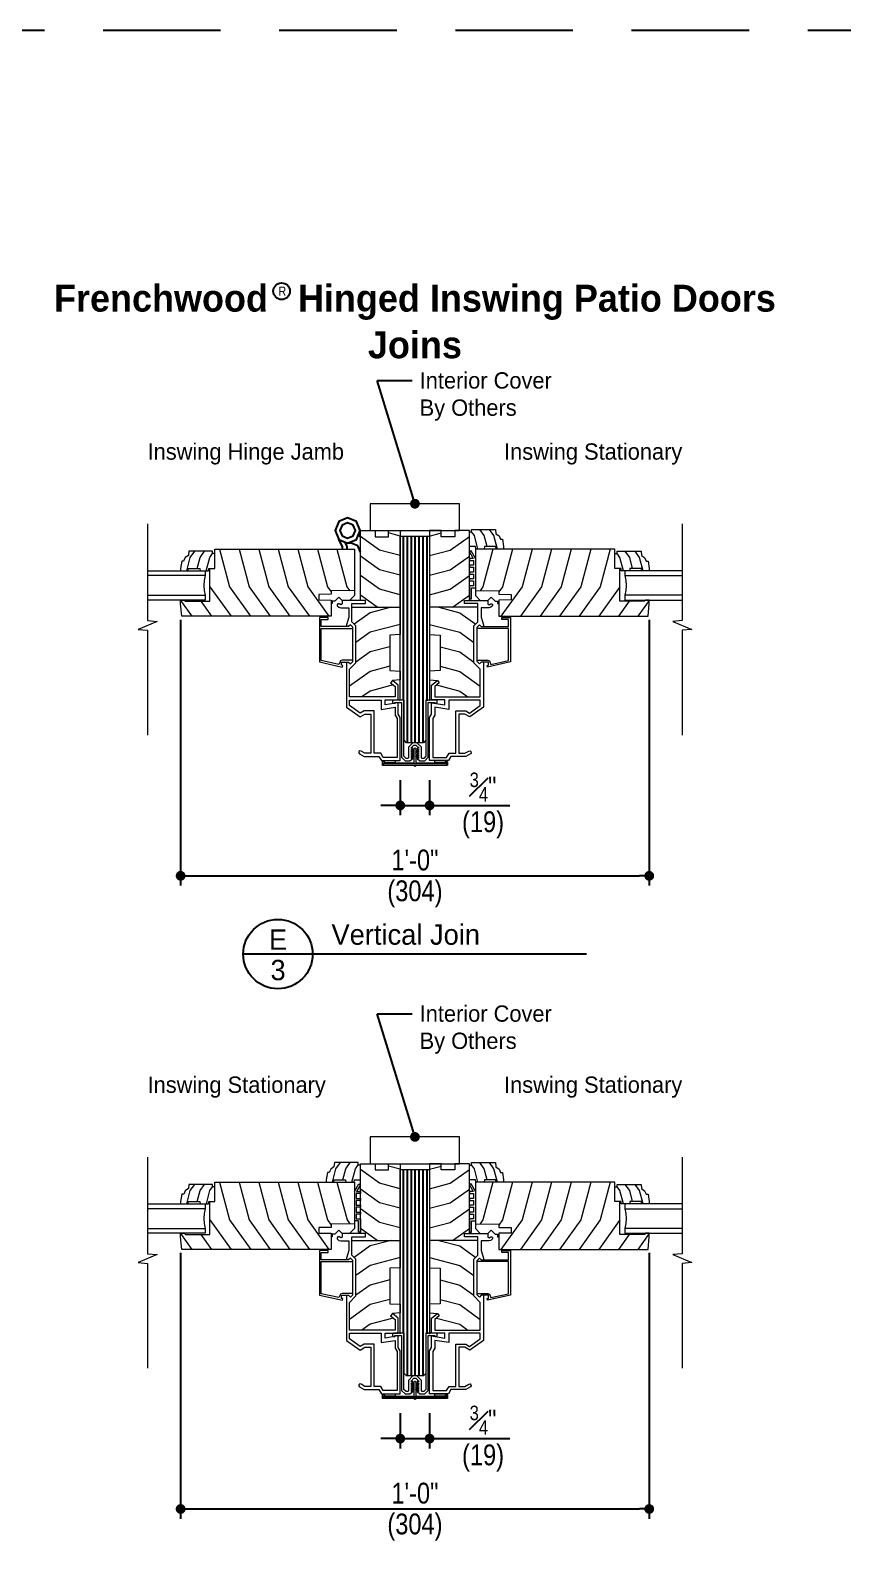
# Model space of a CAD drawing. Extents: x 0 to 204, y 0 to 88.
# Drawn here: x 93.14 to 113.89, y 49.26 to 88 of the extents above; entities that cross this region are included whole.
import ezdxf
from ezdxf.enums import TextEntityAlignment as Align

# ---------------------------------------------------------------- set-up
doc = ezdxf.new("R2010")
doc.units = 0
doc.header["$LTSCALE"] = 6
doc.header["$MEASUREMENT"] = 0
doc.linetypes.add('DASHED', pattern=[0.75, 0.5, -0.25])
doc.layers.get('0').update_dxf_attribs({"linetype": 'CONTINUOUS'})
doc.layers.get('Defpoints').update_dxf_attribs({"linetype": 'CONTINUOUS'})
for name, color, linetype in [('A-ANNO-DIMS', 3, 'CONTINUOUS'), ('A-ANNO-TEXT', 4, 'CONTINUOUS'), ('A-DETL-MBND', 8, 'CONTINUOUS')]:
    doc.layers.add(name, color=color, linetype=linetype)
doc.layers.add('A-DETL-MCUT', color=6, linetype='CONTINUOUS', lineweight=20)
doc.layers.add('A-DETL-PATT', color=8, linetype='CONTINUOUS', lineweight=5)
doc.layers.add('PLOT VIEW', color=1, linetype='DASHED', plot=False)
doc.styles.add('ADF Text', font='FRABK.TTF', dxfattribs={"width": 0.85})
doc.dimstyles.new('1 1_2 inches equals 1 foot', dxfattribs={"dimtxt": 0.53125, "dimasz": 0.25, "dimexe": 0.25, "dimexo": 0.5, "dimgap": 0.125, "dimtad": 1, "dimdec": 6, "dimzin": 3, "dimdsep": 46, "dimlunit": 4, "dimtxsty": 'ADF Text', "dimblk": 'DOT', "dimcen": 0, "dimclrd": 256, "dimclre": 256, "dimclrt": 256, "dimadec": 0, "dimazin": 0, "dimtfac": 0.7, "dimtdec": 6, "dimtix": 1, "dimtmove": 0, "dimatfit": 0, "dimldrblk": 'DOT', "dimfxl": 0, "dimfrac": 1, "dimtolj": 1, "dimtzin": 4, "dimlwd": -1, "dimlwe": -1, "dimarcsym": 0})

# ---------------------------------------------------------------- blocks, each defined once
blk = doc.blocks.new('400 Series Doors 4.5625 LVL')
at = {"layer": 'A-DETL-MBND'}
for p, q in [((0, 0.2), (-5.275, 0.2)), ((0, 0.1), (-5.275, 0.1)), ((0, 0), (-5.275, 0)), ((0, 0.3), (-4.187, 0.3)), ((0, -0.1), (-5.275, -0.1)), ((0, -0.2), (-5.275, -0.2)), ((0, -0.3), (-4.187, -0.3))]:
    blk.add_line(p, q, dxfattribs=at)
at = {"layer": 'A-DETL-MCUT'}
blk.add_line((-5.814, -0.796), (-5.814, -0.811), dxfattribs=at)
for points in [[(-5.766, -0.781, -1), (-5.766, -0.828), (-5.849, -0.828, -0.414214), (-5.856, -0.821), (-5.856, -0.029, 0.346802), (-5.862, -0.022, -0.78843), (-5.862, 0.022, 0.346802), (-5.856, 0.029), (-5.856, 0.821, -0.414214), (-5.849, 0.828), (-5.766, 0.828, -1), (-5.766, 0.781)], [(-5.623, 0.02, 0.667674), (-5.62, 0.033), (-5.637, 0.045, -1), (-5.62, 0.069), (-5.551, 0.02)], [(-5.514, 0.02, 0.667674), (-5.511, 0.033), (-5.528, 0.045, -1), (-5.511, 0.069), (-5.442, 0.02)], [(-5.623, -0.02, -0.667674), (-5.62, -0.033), (-5.637, -0.045, 1), (-5.62, -0.069), (-5.551, -0.02)], [(-5.514, -0.02, -0.667674), (-5.511, -0.033), (-5.528, -0.045, 1), (-5.511, -0.069), (-5.442, -0.02)]]:
    blk.add_lwpolyline(points, format="xyb", dxfattribs=at)
for points in [[(-5.815, -0.796), (-5.815, 0.797, 1), (-5.846, 0.797), (-5.846, -0.796, 1)], [(-5.766, -0.781, -1), (-5.766, -0.818), (-5.808, -0.818, -0.414214), (-5.814, -0.811), (-5.814, 0.811, -0.414214), (-5.807, 0.818), (-5.766, 0.818, -1), (-5.766, 0.781), (-5.789, 0.781), (-5.789, 0.027, 0.414214), (-5.782, 0.02), (-5.426, 0.02, -1), (-5.426, -0.02), (-5.782, -0.02, 0.414214), (-5.789, -0.027), (-5.789, -0.781), (-5.785, -0.781)], [(-4.212, 0.28, 0.414214), (-4.187, 0.305), (-4.187, 0.375), (-4.197, 0.375), (-4.187, 0.387), (-4.187, 0.545, 0.414214), (-4.212, 0.57), (-4.242, 0.57, 0.414214), (-4.267, 0.545), (-4.267, 0.51), (-4.247, 0.51), (-4.247, 0.387), (-4.237, 0.375), (-4.247, 0.375), (-4.247, 0.34), (-5.646, 0.34), (-5.736, 0.25), (-5.736, 0.128), (-5.675, 0.057, 0.69689), (-5.666, 0.06), (-5.666, 0.105), (-5.625, 0.057, 0.69689), (-5.616, 0.06), (-5.616, 0.105), (-5.575, 0.057, 0.69689), (-5.566, 0.06), (-5.566, 0.105), (-5.525, 0.057, 0.69689), (-5.516, 0.06), (-5.516, 0.105), (-5.475, 0.057, 0.69689), (-5.466, 0.06), (-5.466, 0.105), (-5.425, 0.057, 0.69689), (-5.416, 0.06), (-5.416, 0.105), (-5.336, 0.025), (-5.336, -0.025), (-5.416, -0.105), (-5.416, -0.06, 0.69689), (-5.425, -0.057), (-5.466, -0.105), (-5.466, -0.06, 0.69689), (-5.475, -0.057), (-5.516, -0.105), (-5.516, -0.06, 0.69689), (-5.525, -0.057), (-5.566, -0.105), (-5.566, -0.06, 0.69689), (-5.575, -0.057), (-5.616, -0.105), (-5.616, -0.06, 0.69689), (-5.625, -0.057), (-5.666, -0.105), (-5.666, -0.06, 0.69689), (-5.675, -0.057), (-5.736, -0.128), (-5.736, -0.25), (-5.646, -0.34), (-4.247, -0.34), (-4.247, -0.375), (-4.237, -0.375), (-4.247, -0.387), (-4.247, -0.51), (-4.267, -0.51), (-4.267, -0.545, 0.414214), (-4.242, -0.57), (-4.212, -0.57, 0.414214), (-4.187, -0.545), (-4.187, -0.387), (-4.197, -0.375), (-4.187, -0.375), (-4.187, -0.305, 0.414214), (-4.212, -0.28), (-5.621, -0.28), (-5.676, -0.225), (-5.676, -0.19, -0.414214), (-5.651, -0.165), (-5.391, -0.165), (-5.276, -0.05), (-5.276, 0.05), (-5.391, 0.165), (-5.651, 0.165, -0.414214), (-5.676, 0.19), (-5.676, 0.225), (-5.621, 0.28)]]:
    blk.add_lwpolyline(points, format="xyb", close=True, dxfattribs=at)
for points in [[(-5.731, 0.506), (-5.789, 0.506), (-5.789, 0.781), (-5.731, 0.781)], [(-4.187, 0.278), (-4.187, 0.375), (0, 0.375), (0, -0.375), (-4.187, -0.375), (-4.187, -0.278), (-5.212, -0.278), (-5.275, -0.215), (-5.275, 0.215), (-5.212, 0.278)], [(-5.731, -0.781), (-5.789, -0.781), (-5.789, -0.506), (-5.731, -0.506)]]:
    blk.add_lwpolyline(points, close=True, dxfattribs=at)
blk.add_lwpolyline([(-4.187, -0.28), (-4.187, -0.34)], dxfattribs=at)
blk = doc.blocks.new('Breakline 1')
at = {"layer": 'A-DETL-MCUT'}
blk.add_lwpolyline([(2.593, 0), (0.124, 0), (0.102, 0.244), (-0.102, -0.244), (-0.124, 0), (-2.802, 0)], dxfattribs=at)
blk = doc.blocks.new('3_4 Glass-flat-4')
at = {"layer": 'A-DETL-MCUT'}
for p, q in [((0, -0.125), (1.469, -0.125)), ((1.469, -0.625), (0, -0.625))]:
    blk.add_line(p, q, dxfattribs=at)
blk.add_lwpolyline([(1.469, 0), (0, 0), (0, -0.125), (0.027, -0.247), (0.036, -0.375), (0.027, -0.503), (0, -0.625), (0, -0.75), (1.469, -0.75)], dxfattribs=at)
at = {"layer": 'A-DETL-MCUT', "const_width": 0.0000001}
for points in [[(0.186, -0.625), (0.186, -0.586), (0.067, -0.538), (0.067, -0.212), (0.186, -0.164), (0.186, -0.125)], [(0.375, -0.125), (0.375, -0.625)]]:
    blk.add_lwpolyline(points, dxfattribs=at)
blk = doc.blocks.new('400 Series Door Glass Stop-flat-5')
at = {"layer": 'A-DETL-MCUT'}
blk.add_lwpolyline([(0.758, -0.102), (0.797, -0.19), (0.844, -0.19), (0.875, -0.376), (0.875, -0.438), (0.684, -0.438), (0.679, -0.376), (0.383, -0.376), (0.378, -0.438), (0.161, -0.438), (0.156, -0.376), (0, -0.376), (0, 0), (0.057, 0), (0.057, 0.062), (0.667, 0.062), (0.677, -0.048), (0.758, -0.102)], dxfattribs=at)
at = {"layer": 'A-DETL-PATT'}
for points in [[(0.218, -0.438), (0.128, -0.097), (0.057, 0.002)], [(0.451, -0.376), (0.378, -0.097), (0.264, 0.062)], [(0.718, -0.438), (0.628, -0.097), (0.514, 0.062)]]:
    blk.add_lwpolyline(points, dxfattribs=at)
blk = doc.blocks.new('400 Series Inswing Stile Rail')
at = {"layer": 'A-DETL-MCUT'}
blk.add_lwpolyline([(3.688, -1.337), (3.688, -0.494), (3.563, -0.494), (3.563, 0), (0, 0), (0, -1.063), (0.594, -1.073), (0.594, -1.157), (0.907, -1.162), (0.907, -1.301), (0.594, -1.306), (0.594, -1.719), (4.407, -1.719), (4.438, -1.4), (4.438, -1.306), (4.344, -1.306), (4.313, -1.337)], close=True, dxfattribs=at)
blk.add_lwpolyline([(0, -1.063), (0, -1.188), (0.123, -1.313), (0.313, -1.313), (0.398, -1.227), (0.5, -1.331), (0.563, -1.331), (0.563, -1.393), (0.594, -1.393)], dxfattribs=at)
at = {"layer": 'A-DETL-PATT'}
for points in [[(0.444, 0), (0.188, -0.965), (0.117, -1.065)], [(0.944, 0), (0.688, -0.965), (0.594, -1.097)], [(1.444, 0), (1.188, -0.965), (0.649, -1.719)], [(1.944, 0), (1.688, -0.965), (1.149, -1.719)], [(2.444, 0), (2.188, -0.965), (1.649, -1.719)], [(2.944, 0), (2.688, -0.965), (2.149, -1.719)], [(3.444, 0), (3.188, -0.965), (2.649, -1.719)], [(3.688, -0.965), (3.149, -1.719)], [(3.922, -1.337), (3.649, -1.719)], [(4.438, -1.315), (4.149, -1.719)]]:
    blk.add_lwpolyline(points, dxfattribs=at)
at = {"layer": 'A-DETL-MCUT'}
for name, p in [('400 Series Door Glass Stop-flat-5', (3.563, -0.118)), ('3_4 Glass-flat-4', (3.813, -0.556))]:
    blk.add_blockref(name, p, dxfattribs=at)
blk = doc.blocks.new('400 Series Stile Rail-flat-2')
at = {"layer": 'A-DETL-MCUT'}
for points in [[(-0.156, -1.313), (-0.156, 0.469), (-0.532, 0.469), (-0.532, 0.313), (-0.874, 0.313), (-0.874, 0.469), (-1.172, 0.469), (-1.172, -2.186), (-0.906, -2.2), (-0.906, -3.107), (-1.172, -3.121), (-1.172, -3.341), (-0.974, -3.356)], [(0.203, -2.89), (0.203, -4.044), (-0.148, -4.289), (-0.27, -4.219), (-0.422, -4.219), (-0.422, -5.219), (-0.27, -5.219), (-0.171, -5.162), (-0.14, -5.157), (-0.115, -5.176), (-0.112, -5.207), (-0.131, -5.231), (-0.248, -5.299), (-0.629, -5.299), (-0.691, -5.406), (-1.172, -5.406), (-1.172, -4.309), (-1.122, -4.223), (-1.122, -3.929), (-0.785, -3.982), (-0.785, -3.855), (-1.122, -3.855), (-1.122, -3.475), (-0.974, -3.356), (-0.924, -3.419), (-1.042, -3.513), (-1.042, -3.779), (0.123, -3.779), (0.123, -3.071), (-0.041, -2.908), (-0.041, -1.967), (0.063, -1.864), (0.063, -1.393), (-0.281, -1.393), (-0.281, -1.313), (0.313, -1.313), (0.313, -1.403), (0.347, -1.423), (0.392, -1.397), (0.423, -1.397), (0.438, -1.424), (0.438, -1.452), (0.393, -1.489), (0.344, -1.5), (0.143, -1.5), (0.143, -1.744), (0.203, -1.938), (0.203, -1.984)], [(0.063, -1.487), (-1.172, -1.487)], [(0.039, -2.843), (0.315, -2.843), (0.358, -2.861), (0.394, -2.951), (0.844, -2.85), (0.844, -2.031), (0.039, -2.031), (0.039, -2), (0.101, -1.939), (0.146, -1.984), (0.844, -1.984), (0.844, -1.797), (0.672, -1.797), (0.672, -1.75), (0.891, -1.75), (0.891, -2.887), (0.307, -3.019), (0.298, -2.976), (0.328, -2.969), (0.328, -2.89), (0.146, -2.89), (0.101, -2.936), (0.039, -2.875), (0.039, -2.031)]]:
    blk.add_lwpolyline(points, dxfattribs=at)
blk.add_lwpolyline([(-0.675, -5.219), (-0.502, -5.219), (-0.502, -4.139), (-0.248, -4.139), (-0.152, -4.195), (0.123, -4.002), (0.123, -3.859), (-0.685, -3.859), (-0.685, -4.099), (-1.042, -4.043), (-1.042, -4.244), (-1.092, -4.331), (-1.092, -5.326), (-0.737, -5.326)], close=True, dxfattribs=at)
at = {"layer": 'A-DETL-PATT'}
for points in [[(-1.172, 0.332), (-0.874, 0.411)], [(-1.172, -0.168), (-0.643, -0.028), (-0.156, 0.32)], [(-1.172, -0.668), (-0.643, -0.528), (-0.156, -0.18)], [(-1.172, -1.168), (-0.643, -1.028), (-0.156, -0.68)], [(-0.94, -1.487), (-0.404, -1.629), (0.005, -1.921)], [(-0.585, -1.487), (-0.156, -1.18)], [(-1.172, -1.925), (-0.404, -2.129), (-0.041, -2.389)], [(-0.906, -2.496), (-0.404, -2.629), (-0.041, -2.889)], [(-0.906, -2.996), (-0.404, -3.129), (0.123, -3.506)], [(-0.992, -3.473), (-0.404, -3.629), (-0.194, -3.779)]]:
    blk.add_lwpolyline(points, dxfattribs=at)
at = {"layer": 'A-DETL-MCUT'}
blk.add_blockref('400 Series Inswing Stile Rail', (0, 0), dxfattribs=at)
blk = doc.blocks.new('400 Series Door Glass Stop-flat-6')
at = {"layer": 'A-DETL-MCUT'}
blk.add_lwpolyline([(0.758, -0.102), (0.797, -0.19), (0.844, -0.19), (0.875, -0.376), (0.875, -0.438), (0.684, -0.438), (0.679, -0.376), (0.383, -0.376), (0.378, -0.438), (0.161, -0.438), (0.156, -0.376), (0, -0.376), (0, 0), (0.057, 0), (0.057, 0.062), (0.667, 0.062), (0.677, -0.048), (0.758, -0.102)], dxfattribs=at)
at = {"layer": 'A-DETL-PATT'}
for points in [[(0.218, -0.438), (0.128, -0.097), (0.057, 0.002)], [(0.451, -0.376), (0.378, -0.097), (0.264, 0.062)], [(0.718, -0.438), (0.628, -0.097), (0.514, 0.062)]]:
    blk.add_lwpolyline(points, dxfattribs=at)
blk = doc.blocks.new('400 Series Inswing Door Stat. Frame-flat-1')
at = {"layer": 'A-DETL-MCUT'}
blk.add_lwpolyline([(1.172, -0.709), (1.059, -0.513), (1.016, -0.538), (1.115, -0.71), (1.016, -0.71), (1.016, -0.76), (1.123, -0.76), (1.123, -0.885), (1.016, -0.885), (1.016, -0.935), (1.123, -0.935), (1.123, -1.06), (1.016, -1.06), (1.016, -1.11), (1.123, -1.11), (1.123, -1.235), (1.016, -1.235), (1.016, -1.285), (1.123, -1.285), (1.123, -1.41), (1.016, -1.41), (1.016, -1.745), (1.066, -1.745), (1.066, -1.46), (1.172, -1.46)], dxfattribs=at)
for name, p in [('400 Series Stile Rail-flat-2', (1.172, -0.469)), ('400 Series Door Glass Stop-flat-6', (1.016, -0.031))]:
    blk.add_blockref(name, p, dxfattribs=at)
blk = doc.blocks.new('_DOT')
at = {"color": 0, "linetype": 'ByBlock'}
blk.add_line((-0.5, 0), (-1, 0), dxfattribs=at)
at = {"color": 0, "linetype": 'ByBlock', "const_width": 0.5}
blk.add_lwpolyline([(-0.25, 0, 1), (0.25, 0, 1)], format="xyb", close=True, dxfattribs=at)
blk = doc.blocks.new('*D96')
at = {"layer": 'A-ANNO-DIMS', "linetype": 'ByBlock', "transparency": 16777216}
for p, q in [((102.589, 68.841), (102.589, 67.945)), ((103.339, 68.841), (103.339, 67.945)), ((102.339, 68.195), (102.089, 68.195)), ((102.589, 68.195), (103.339, 68.195)), ((103.589, 68.195), (105.39, 68.195))]:
    blk.add_line(p, q, dxfattribs=at)
at = {"layer": 'Defpoints', "color": 0, "transparency": 16777216}
for p in [(102.589, 69.341), (103.339, 69.341), (103.339, 68.195)]:
    blk.add_point(p, dxfattribs=at)
at = {"layer": 'A-ANNO-DIMS', "transparency": 16777216, "xscale": 0.25, "yscale": 0.25, "zscale": 0.25}
blk.add_blockref('_DOT', (102.589, 68.195), dxfattribs=at)
at = {"layer": 'A-ANNO-DIMS', "transparency": 16777216, "xscale": 0.25, "yscale": 0.25, "zscale": 0.25, "rotation": 180}
blk.add_blockref('_DOT', (103.339, 68.195), dxfattribs=at)
at = {"layer": 'A-ANNO-DIMS', "transparency": 16777216, "insert": (104.704, 68.195), "char_height": 0.53125, "attachment_point": 5, "style": 'ADF Text'}
blk.add_mtext('\\A1;{\\H0.700000x;\\S3#4;}"\\P\\f [;\\fFranklin Gothic Book;(19)\\f]', dxfattribs=at)
blk = doc.blocks.new('*D97')
at = {"layer": 'A-ANNO-DIMS', "linetype": 'ByBlock', "transparency": 16777216}
for p, q in [((96.979, 72.941), (96.979, 66.147)), ((108.949, 72.941), (108.949, 66.147)), ((97.229, 66.397), (108.699, 66.397))]:
    blk.add_line(p, q, dxfattribs=at)
at = {"layer": 'Defpoints', "color": 0, "transparency": 16777216}
for p in [(96.979, 73.441), (108.949, 73.441), (108.949, 66.397)]:
    blk.add_point(p, dxfattribs=at)
at = {"layer": 'A-ANNO-DIMS', "transparency": 16777216, "xscale": 0.25, "yscale": 0.25, "zscale": 0.25, "rotation": 180}
blk.add_blockref('_DOT', (96.979, 66.397), dxfattribs=at)
at = {"layer": 'A-ANNO-DIMS', "transparency": 16777216, "xscale": 0.25, "yscale": 0.25, "zscale": 0.25}
blk.add_blockref('_DOT', (108.949, 66.397), dxfattribs=at)
at = {"layer": 'A-ANNO-DIMS', "transparency": 16777216, "attachment_point": 5, "style": 'ADF Text'}
for s, insert, char_height in [('\\A1;1\'-0"', (102.964, 66.798), 0.5312), ('\\A1;\\f [;\\fFranklin Gothic Book;(304)\\f]', (102.964, 65.934), 0.53125)]:
    blk.add_mtext(s, dxfattribs=dict(at, insert=insert, char_height=char_height))
blk = doc.blocks.new('*D100')
at = {"layer": 'A-ANNO-DIMS', "linetype": 'ByBlock', "transparency": 16777216}
for p, q in [((102.589, 52.664), (102.589, 51.768)), ((103.339, 52.664), (103.339, 51.768)), ((102.339, 52.018), (102.089, 52.018)), ((102.589, 52.018), (103.339, 52.018)), ((103.589, 52.018), (105.39, 52.018))]:
    blk.add_line(p, q, dxfattribs=at)
at = {"layer": 'Defpoints', "color": 0, "transparency": 16777216}
for p in [(102.589, 53.164), (103.339, 53.164), (103.339, 52.018)]:
    blk.add_point(p, dxfattribs=at)
at = {"layer": 'A-ANNO-DIMS', "transparency": 16777216, "xscale": 0.25, "yscale": 0.25, "zscale": 0.25}
blk.add_blockref('_DOT', (102.589, 52.018), dxfattribs=at)
at = {"layer": 'A-ANNO-DIMS', "transparency": 16777216, "xscale": 0.25, "yscale": 0.25, "zscale": 0.25, "rotation": 180}
blk.add_blockref('_DOT', (103.339, 52.018), dxfattribs=at)
at = {"layer": 'A-ANNO-DIMS', "transparency": 16777216, "insert": (104.704, 52.018), "char_height": 0.53125, "attachment_point": 5, "style": 'ADF Text'}
blk.add_mtext('\\A1;{\\H0.700000x;\\S3#4;}"\\P\\f [;\\fFranklin Gothic Book;(19)\\f]', dxfattribs=at)
blk = doc.blocks.new('*D101')
at = {"layer": 'A-ANNO-DIMS', "linetype": 'ByBlock', "transparency": 16777216}
for p, q in [((96.979, 56.764), (96.979, 49.969)), ((108.949, 56.764), (108.949, 49.969)), ((97.229, 50.219), (108.699, 50.219))]:
    blk.add_line(p, q, dxfattribs=at)
at = {"layer": 'Defpoints', "color": 0, "transparency": 16777216}
for p in [(96.979, 57.264), (108.949, 57.264), (108.949, 50.219)]:
    blk.add_point(p, dxfattribs=at)
at = {"layer": 'A-ANNO-DIMS', "transparency": 16777216, "xscale": 0.25, "yscale": 0.25, "zscale": 0.25, "rotation": 180}
blk.add_blockref('_DOT', (96.979, 50.219), dxfattribs=at)
at = {"layer": 'A-ANNO-DIMS', "transparency": 16777216, "xscale": 0.25, "yscale": 0.25, "zscale": 0.25}
blk.add_blockref('_DOT', (108.949, 50.219), dxfattribs=at)
at = {"layer": 'A-ANNO-DIMS', "transparency": 16777216, "attachment_point": 5, "style": 'ADF Text'}
for s, insert, char_height in [('\\A1;1\'-0"', (102.964, 50.621), 0.5312), ('\\A1;\\f [;\\fFranklin Gothic Book;(304)\\f]', (102.964, 49.757), 0.53125)]:
    blk.add_mtext(s, dxfattribs=dict(at, insert=insert, char_height=char_height))
blk = doc.blocks.new('AW Mull Detail Tag')
at = {"layer": 'A-ANNO-TEXT'}
blk.add_line((8.771, 0), (0, 0), dxfattribs=at)
blk.add_circle((0.886, 0), 0.886, dxfattribs=at)
blk = doc.blocks.new('Vertical Join Tag')
at = {"layer": 'A-ANNO-TEXT'}
blk.add_blockref('AW Mull Detail Tag', (0, 0), dxfattribs=at)
at = {"layer": 'A-ANNO-TEXT', "insert": (2.254, 0.232), "char_height": 0.52083, "width": 7.63397, "attachment_point": 7, "line_spacing_factor": 1.04, "style": 'ADF Text'}
blk.add_mtext('{\\W1;Vertical Join}', dxfattribs=at)
blk = doc.blocks.new('400 Series Join Details')
at = {"layer": 'PLOT VIEW'}
blk.add_lwpolyline([(0, 88), (68, 88), (68, 0), (0, 0)], close=True, dxfattribs=at)
blk = doc.blocks.new('400 Series Stile Rail-flat-1')
at = {"layer": 'A-DETL-MCUT'}
for points in [[(-0.156, -1.313), (-0.156, 0.469), (-0.532, 0.469), (-0.532, 0.313), (-0.874, 0.313), (-0.874, 0.469), (-1.172, 0.469), (-1.172, -2.186), (-0.906, -2.2), (-0.906, -3.107), (-1.172, -3.121), (-1.172, -3.341), (-0.974, -3.356)], [(0.203, -2.89), (0.203, -4.044), (-0.148, -4.289), (-0.27, -4.219), (-0.422, -4.219), (-0.422, -5.219), (-0.27, -5.219), (-0.171, -5.162), (-0.14, -5.157), (-0.115, -5.176), (-0.112, -5.207), (-0.131, -5.231), (-0.248, -5.299), (-0.629, -5.299), (-0.691, -5.406), (-1.172, -5.406), (-1.172, -4.309), (-1.122, -4.223), (-1.122, -3.929), (-0.785, -3.982), (-0.785, -3.855), (-1.122, -3.855), (-1.122, -3.475), (-0.974, -3.356), (-0.924, -3.419), (-1.042, -3.513), (-1.042, -3.779), (0.123, -3.779), (0.123, -3.071), (-0.041, -2.908), (-0.041, -1.967), (0.063, -1.864), (0.063, -1.393), (-0.281, -1.393), (-0.281, -1.313), (0.313, -1.313), (0.313, -1.403), (0.347, -1.423), (0.392, -1.397), (0.423, -1.397), (0.438, -1.424), (0.438, -1.452), (0.393, -1.489), (0.344, -1.5), (0.143, -1.5), (0.143, -1.744), (0.203, -1.938), (0.203, -1.984)], [(0.063, -1.487), (-1.172, -1.487)], [(0.039, -2.843), (0.315, -2.843), (0.358, -2.861), (0.394, -2.951), (0.844, -2.85), (0.844, -2.031), (0.039, -2.031), (0.039, -2), (0.101, -1.939), (0.146, -1.984), (0.844, -1.984), (0.844, -1.797), (0.672, -1.797), (0.672, -1.75), (0.891, -1.75), (0.891, -2.887), (0.307, -3.019), (0.298, -2.976), (0.328, -2.969), (0.328, -2.89), (0.146, -2.89), (0.101, -2.936), (0.039, -2.875), (0.039, -2.031)]]:
    blk.add_lwpolyline(points, dxfattribs=at)
blk.add_lwpolyline([(-0.675, -5.219), (-0.502, -5.219), (-0.502, -4.139), (-0.248, -4.139), (-0.152, -4.195), (0.123, -4.002), (0.123, -3.859), (-0.685, -3.859), (-0.685, -4.099), (-1.042, -4.043), (-1.042, -4.244), (-1.092, -4.331), (-1.092, -5.326), (-0.737, -5.326)], close=True, dxfattribs=at)
at = {"layer": 'A-DETL-PATT'}
for points in [[(-1.172, 0.332), (-0.874, 0.411)], [(-1.172, -0.168), (-0.643, -0.028), (-0.156, 0.32)], [(-1.172, -0.668), (-0.643, -0.528), (-0.156, -0.18)], [(-1.172, -1.168), (-0.643, -1.028), (-0.156, -0.68)], [(-0.94, -1.487), (-0.404, -1.629), (0.005, -1.921)], [(-0.585, -1.487), (-0.156, -1.18)], [(-1.172, -1.925), (-0.404, -2.129), (-0.041, -2.389)], [(-0.906, -2.496), (-0.404, -2.629), (-0.041, -2.889)], [(-0.906, -2.996), (-0.404, -3.129), (0.123, -3.506)], [(-0.992, -3.473), (-0.404, -3.629), (-0.194, -3.779)]]:
    blk.add_lwpolyline(points, dxfattribs=at)
at = {"layer": 'A-DETL-MCUT'}
blk.add_blockref('400 Series Inswing Stile Rail', (0, 0), dxfattribs=at)
blk = doc.blocks.new('400 Inswing Hinge Jamb Flangeless')
at = {"layer": 'A-DETL-MBND'}
blk.add_line((-1.016, -0.163), (-1.069, -0.11), dxfattribs=at)
for points in [[(-1.57, -0.223), (-1.343, -0.317), (-1.116, -0.223), (-1.022, 0.004), (-1.116, 0.231), (-1.343, 0.326), (-1.57, 0.231), (-1.664, 0.004)], [(-1.482, -0.135), (-1.343, -0.193), (-1.204, -0.135), (-1.146, 0.004), (-1.204, 0.143), (-1.343, 0.201), (-1.482, 0.143), (-1.54, 0.004)]]:
    blk.add_lwpolyline(points, close=True, dxfattribs=at)
for points in [[(-1.473, -0.469), (-1.473, -0.402), (-1.57, -0.223)], [(-1.355, -0.469), (-1.355, -0.402), (-1.418, -0.286)], [(-1.016, -0.553), (-1.085, -0.387), (-1.252, -0.317), (-1.343, -0.317)]]:
    blk.add_lwpolyline(points, dxfattribs=at)
at = {"layer": 'A-DETL-MCUT', "xscale": -1}
blk.add_blockref('400 Series Stile Rail-flat-1', (-1.172, -0.469), dxfattribs=at)
blk = doc.blocks.new('400 Series Interior Casing 25')
at = {"layer": 'A-DETL-MCUT', "color": 145}
blk.add_lwpolyline([(0, 0.6875), (-2.282, 0.6875), (-2.282, 0), (0, 0)], close=True, dxfattribs=at)
blk = doc.blocks.new('400s LVL Interior Cover By Others 2')
at = {"layer": 'A-ANNO-TEXT', "color": 145}
for p, q in [((-0.073, 0.239), (-0.961, 3.148)), ((-0.961, 3.148), (-0.073, 3.148))]:
    blk.add_line(p, q, dxfattribs=at)
at = {"layer": 'A-ANNO-TEXT', "color": 145, "xscale": 0.2499999999999996, "yscale": 0.2499999999999996, "zscale": 0.2499999999999996, "rotation": 286.9854453987317}
blk.add_blockref('_DOT', (0, 0), dxfattribs=at)
at = {"layer": 'A-ANNO-TEXT', "color": 145, "insert": (0.121, 3.359), "char_height": 0.41667, "width": 5.27451, "attachment_point": 1, "style": 'ADF Text'}
blk.add_mtext('\\pi-1.25,l1.25,t1.25;{\\W1;Interior Cover\\PBy Others}', dxfattribs=at)

msp = doc.modelspace()

# ---------------------------------------------------------------- linework, layer by layer
at = {"layer": 'A-ANNO-TEXT'}
msp.add_circle((99.5578172, 81.3347779), 0.2133026, dxfattribs=at).dxf.unprotected_set("ltscale", 0)

# ---------------------------------------------------------------- block references
msp.add_blockref('Vertical Join Tag', (98.5782052, 64.3966269, -0.0000003))
for name, p in [('400 Series Join Details', (68.000002, -0.0000015)), ('400s LVL Interior Cover By Others 2', (102.9637564, 75.9039472)), ('400 Inswing Hinge Jamb Flangeless', (102.5882564, 75.2164472)), ('400s LVL Interior Cover By Others 2', (102.9637564, 59.726401))]:
    msp.add_blockref(name, p, dxfattribs=at)
at = {"layer": 'A-DETL-MBND', "rotation": 90}
for p in [(102.9637564, 75.0724472), (102.9637564, 58.894901)]:
    msp.add_blockref('400 Series Doors 4.5625 LVL', p, dxfattribs=at)
at = {"layer": 'A-DETL-MCUT'}
for name, p in [('400 Series Interior Casing 25', (104.1047564, 75.2164472)), ('400 Series Inswing Door Stat. Frame-flat-1', (103.3387564, 75.2164472)), ('400 Series Interior Casing 25', (104.1047564, 59.038901)), ('400 Series Inswing Door Stat. Frame-flat-1', (103.3387564, 59.038901))]:
    msp.add_blockref(name, p, dxfattribs=at)
at = {"layer": 'A-DETL-MCUT', "xscale": -1, "rotation": 270}
for p in [(96.1343204, 72.7950085), (96.1348204, 56.6174623)]:
    msp.add_blockref('Breakline 1', p, dxfattribs=at)
at = {"layer": 'A-DETL-MCUT', "rotation": 90}
for p in [(109.7926925, 72.7950085), (109.7926925, 56.6174623)]:
    msp.add_blockref('Breakline 1', p, dxfattribs=at)
at = {"layer": 'A-DETL-MCUT', "xscale": -1}
msp.add_blockref('400 Series Inswing Door Stat. Frame-flat-1', (102.5887564, 59.038901), dxfattribs=at)

# ---------------------------------------------------------------- texts
at = {"layer": 'A-ANNO-TEXT', "style": 'ADF Text'}
msp.add_text('E', height=0.5208333, dxfattribs=at).set_placement((99.4673976, 64.3504957), align=Align.BOTTOM_CENTER)
msp.add_text('3', height=0.5208333, dxfattribs=at).set_placement((99.4673976, 64.2508569), align=Align.TOP_CENTER)
at = {"layer": 'A-ANNO-TEXT', "insert": (102.9637564, 81.4999985), "char_height": 0.6875, "width": 57.739157691, "attachment_point": 2, "line_spacing_factor": 1.04, "style": 'ADF Text'}
msp.add_mtext('{\\fFranklin Gothic Book|b1|i0|c0|p34;\\W1;Frenchwood   Hinged Inswing Patio Doors\\PJoins}', dxfattribs=at)
at = {"layer": 'A-ANNO-TEXT', "style": 'ADF Text'}
for s, insert, char_height, width, attachment_point in [('R', (99.5790386, 81.3347779), 0.2363281, 0.533490853, 5), ('\\pi-1.25,l1.25,t1.25;{\\W1;Inswing Hinge Jamb}', (96.1348204, 76.9039472), 0.416666667, 5.27451257, 7), ('\\pi-1.25,l1.25,t1.25;{\\W1;Inswing Stationary}', (109.7926925, 76.9039472), 0.416666667, 5.27451257, 9), ('\\pi-1.25,l1.25,t1.25;{\\W1;Inswing Stationary}', (96.1348204, 60.726401), 0.416666667, 5.27451257, 7), ('\\pi-1.25,l1.25,t1.25;{\\W1;Inswing Stationary}', (109.7926925, 60.726401), 0.416666667, 5.27451257, 9)]:
    msp.add_mtext(s, dxfattribs=dict(at, insert=insert, char_height=char_height, width=width, attachment_point=attachment_point))

# ---------------------------------------------------------------- dimensions: what is measured, and where the dimension line sits
at = {"layer": 'A-ANNO-DIMS'}
for base, p1, p2, picture, middle in [((108.9487564, 66.3966269), (96.9787564, 73.4414472), (108.9487564, 73.4414472), '*D97', (102.9637564, 66.3966269)), ((108.9487564, 50.2190807), (96.9787564, 57.263901), (108.9487564, 57.263901), '*D101', (102.9637564, 50.2190807))]:
    dim = msp.add_linear_dim(base=base, p1=p1, p2=p2, dimstyle='1 1_2 inches equals 1 foot', override={"dimdec": 4, "dimpost": '\\X\\f'}, dxfattribs=at)
    dim.commit()
    dim.dimension.update_dxf_attribs({"geometry": picture, "text_midpoint": middle})
for base, p1, p2, picture, middle in [((103.3387564, 68.1951269), (102.5887564, 69.3414472), (103.3387564, 69.3414472), '*D96', (104.7044879, 68.1951269)), ((103.3387564, 52.0175807), (102.5887564, 53.163901), (103.3387564, 53.163901), '*D100', (104.7044879, 52.0175807))]:
    dim = msp.add_linear_dim(base=base, p1=p1, p2=p2, dimstyle='1 1_2 inches equals 1 foot', override={"dimdec": 4, "dimpost": '\\X\\f'}, dxfattribs=at)
    dim.commit()
    dim.dimension.update_dxf_attribs({"geometry": picture, "text_midpoint": middle, "dimtype": 160})

doc.saveas('drawing.dxf')
